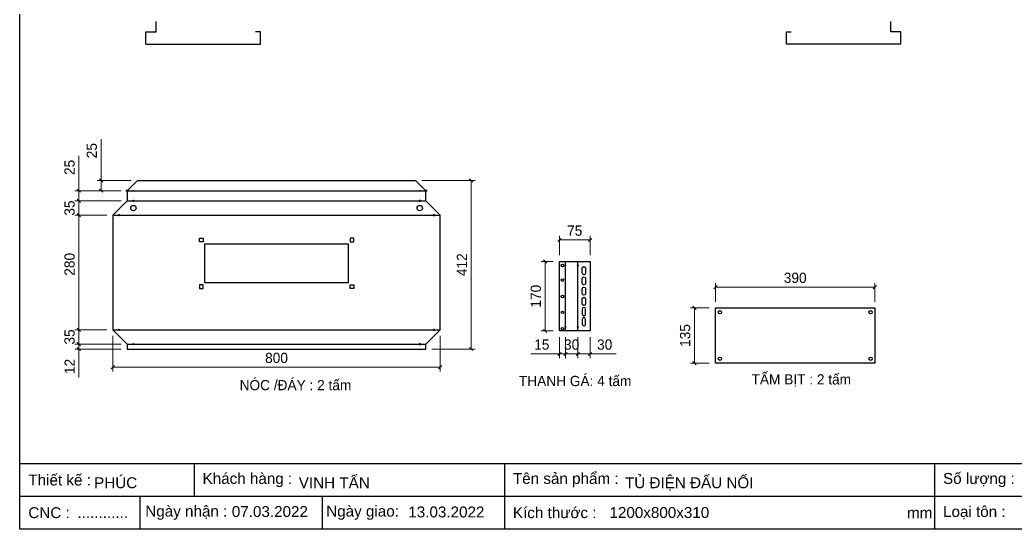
# Model space of a CAD drawing. Header units: millimetres. Extents: x 0 to 3953, y 0 to 2795.
# Drawn here: x 0 to 2435, y 0 to 1244 of the extents above; entities that cross this region are included whole.
import ezdxf

# ---------------------------------------------------------------- set-up
doc = ezdxf.new("R2010")
doc.units = ezdxf.units.MM
doc.layers.add('CNC', color=7, linetype='Continuous')
doc.layers.add('DIM', color=253, linetype='Continuous')
doc.styles.add('Arial', font='arial.ttf')
doc.dimstyles.new('Dim-25', dxfattribs={"dimtxt": 25, "dimasz": 8, "dimexe": 10, "dimexo": 15, "dimgap": 10, "dimtad": 1, "dimdec": 0, "dimtxsty": 'Standard', "dimblk": 'OBLIQUE', "dimcen": 10, "dimclrd": 5, "dimclre": 5, "dimclrt": 3, "dimazin": 3, "dimtfac": 1, "dimtdec": 0, "dimtmove": 0, "dimatfit": 3, "dimldrblk": 'OBLIQUE', "dimlwd": 9, "dimlwe": 9})

# ---------------------------------------------------------------- blocks, each defined once
blk = doc.blocks.new('KHUNG CHUẨN')
at = {"color": 7}
for p, q in [((19889.2, -28535.2), (16919.2, -28535.2)), ((17239.2, -28535.2), (17239.2, -28595.2)), ((17809.2, -28535.2), (17809.2, -28655.2)), ((18599.2, -28535.2), (18599.2, -28655.2)), ((18939.2, -28595.2), (16919.2, -28595.2)), ((17139.2, -28595.2), (17139.2, -28655.2)), ((17474.2, -28595.2), (17474.2, -28655.2))]:
    blk.add_line(p, q, dxfattribs=at)
blk.add_lwpolyline([(16919.2, -26555.2), (19889.2, -26555.2), (19889.2, -28655.2), (16919.2, -28655.2)], close=True, dxfattribs=at)
at = {"color": 2, "char_height": 20, "attachment_point": 4, "style": 'Arial'}
for s, insert, width in [('  Thiết kế :', (16919.2, -28565.2), 917.634), ('  Khách hàng :', (17239.2, -28565.2), 917.634), ('  Tên sản phẩm :', (17809.2, -28565.2), 917.634), ('  Số lượng :', (18599.2, -28565.2), 917.634), ('  CNC :', (16919.2, -28625.2), 917.634), ('  Ngày nhận :', (17134, -28625.2), 556.651), ('  Ngày giao:', (17466.3, -28625.2), 556.651), ('  Kích thước :', (17809.2, -28625.2), 917.634), ('  Loại tôn :', (18599.2, -28625.2), 917.634), ('mm', (18548.6, -28625.2), 73.831)]:
    blk.add_mtext(s, dxfattribs=dict(at, insert=insert, width=width))
at = {"color": 3, "style": 'Arial'}
for tag, p in [('#01', (17055.6, -28580.1)), ('#02', (17431.4, -28580.1)), ('#03', (18030.6, -28580.1)), ('#08', (18751.7, -28580.1)), ('#10', (19064.8, -28580.1)), ('#04', (17024.8, -28634.6)), ('#05', (17308.5, -28633)), ('#06', (17632.7, -28633.7)), ('#07', (18002, -28634.7)), ('#09', (18753.8, -28632.6)), ('#11', (19060.3, -28625.7)), ('#12', (19806.5, -28628.9))]:
    blk.add_attdef(tag, p, '', height=20, dxfattribs=at)
blk = doc.blocks.new('*D26')
at = {"color": 0, "linetype": 'ByBlock', "lineweight": -2}
for p, q in [((231.3, 399.4), (223.3, 391.4)), ((1023.3, 391.4), (1031.3, 399.4))]:
    blk.add_line(p, q, dxfattribs=at)
at = {"layer": 'Defpoints', "color": 0, "transparency": 16777216}
for p in [(227.3, 487), (1027.3, 487), (1027.3, 395.4)]:
    blk.add_point(p, dxfattribs=at)
at = {"layer": 'DIM', "color": 5, "lineweight": 9, "transparency": 16777216}
for p, q in [((227.3, 472), (227.3, 385.4)), ((1027.3, 472), (1027.3, 385.4)), ((227.3, 395.4), (1027.3, 395.4))]:
    blk.add_line(p, q, dxfattribs=at)
at = {"layer": 'DIM', "color": 3, "transparency": 16777216, "insert": (627.3, 418.2), "char_height": 25, "attachment_point": 5}
blk.add_mtext('800', dxfattribs=at)
blk = doc.blocks.new('_Oblique')
at = {"color": 0, "linetype": 'ByBlock', "lineweight": -2}
blk.add_line((-0.5, -0.5), (0.5, 0.5), dxfattribs=at)
blk = doc.blocks.new('*D27')
at = {"color": 0, "linetype": 'ByBlock', "lineweight": -2}
for p, q in [((148.2, 763), (140.2, 771)), ((140.2, 491), (148.2, 483))]:
    blk.add_line(p, q, dxfattribs=at)
at = {"layer": 'Defpoints', "color": 0, "transparency": 16777216}
for p in [(227.3, 767), (144.2, 487), (227.3, 487)]:
    blk.add_point(p, dxfattribs=at)
at = {"layer": 'DIM', "color": 5, "lineweight": 9, "transparency": 16777216}
for p, q in [((212.3, 767), (134.2, 767)), ((144.2, 767), (144.2, 487)), ((212.3, 487), (134.2, 487))]:
    blk.add_line(p, q, dxfattribs=at)
at = {"layer": 'DIM', "color": 3, "transparency": 16777216, "insert": (121.4, 647), "char_height": 25, "attachment_point": 5, "rotation": 90}
blk.add_mtext('280', dxfattribs=at)
blk = doc.blocks.new('*D28')
at = {"color": 0, "linetype": 'ByBlock', "lineweight": -2}
for p, q in [((148.2, 483), (140.2, 491)), ((140.2, 456), (148.2, 448))]:
    blk.add_line(p, q, dxfattribs=at)
at = {"layer": 'Defpoints', "color": 0, "transparency": 16777216}
for p in [(227.3, 487), (144.2, 452), (262.3, 452)]:
    blk.add_point(p, dxfattribs=at)
at = {"layer": 'DIM', "color": 5, "lineweight": 9, "transparency": 16777216}
for p, q in [((212.3, 487), (134.2, 487)), ((144.2, 487), (144.2, 452)), ((247.3, 452), (134.2, 452))]:
    blk.add_line(p, q, dxfattribs=at)
at = {"layer": 'DIM', "color": 3, "transparency": 16777216, "insert": (121.4, 469.5), "char_height": 25, "attachment_point": 5, "rotation": 90}
blk.add_mtext('35', dxfattribs=at)
blk = doc.blocks.new('*D29')
at = {"color": 0, "linetype": 'ByBlock', "lineweight": -2}
for p, q in [((140.2, 456), (148.2, 448)), ((148.2, 436), (140.2, 444))]:
    blk.add_line(p, q, dxfattribs=at)
at = {"layer": 'Defpoints', "color": 0, "transparency": 16777216}
for p in [(144.2, 440), (262.3, 452), (262.3, 440)]:
    blk.add_point(p, dxfattribs=at)
at = {"layer": 'DIM', "color": 5, "lineweight": 9, "transparency": 16777216}
for p, q in [((247.3, 452), (134.2, 452)), ((247.3, 440), (134.2, 440)), ((144.2, 452), (144.2, 460)), ((144.2, 452), (144.2, 440)), ((144.2, 440), (144.2, 370.8))]:
    blk.add_line(p, q, dxfattribs=at)
at = {"layer": 'DIM', "color": 3, "transparency": 16777216, "insert": (121.6, 397.4), "char_height": 25, "attachment_point": 5, "rotation": 90}
blk.add_mtext('12', dxfattribs=at)
blk = doc.blocks.new('*D30')
at = {"color": 0, "linetype": 'ByBlock', "lineweight": -2}
for p, q in [((1107.1, 848), (1099.1, 856)), ((1099.1, 444), (1107.1, 436))]:
    blk.add_line(p, q, dxfattribs=at)
at = {"layer": 'Defpoints', "color": 0, "transparency": 16777216}
for p in [(967.3, 852), (992.3, 440), (1103.1, 440)]:
    blk.add_point(p, dxfattribs=at)
at = {"layer": 'DIM', "color": 5, "lineweight": 9, "transparency": 16777216}
for p, q in [((982.3, 852), (1113.1, 852)), ((1103.1, 852), (1103.1, 440)), ((1007.3, 440), (1113.1, 440))]:
    blk.add_line(p, q, dxfattribs=at)
at = {"layer": 'DIM', "color": 3, "transparency": 16777216, "insert": (1080.6, 646), "char_height": 25, "attachment_point": 5, "rotation": 90}
blk.add_mtext('412', dxfattribs=at)
blk = doc.blocks.new('*D31')
at = {"color": 0, "linetype": 'ByBlock', "lineweight": -2}
for p, q in [((148.2, 798), (140.2, 806)), ((140.2, 771), (148.2, 763))]:
    blk.add_line(p, q, dxfattribs=at)
at = {"layer": 'Defpoints', "color": 0, "transparency": 16777216}
for p in [(144.2, 802), (262.3, 802), (227.3, 767)]:
    blk.add_point(p, dxfattribs=at)
at = {"layer": 'DIM', "color": 5, "lineweight": 9, "transparency": 16777216}
for p, q in [((247.3, 802), (134.2, 802)), ((144.2, 767), (144.2, 802)), ((212.3, 767), (134.2, 767))]:
    blk.add_line(p, q, dxfattribs=at)
at = {"layer": 'DIM', "color": 3, "transparency": 16777216, "insert": (121.4, 784.5), "char_height": 25, "attachment_point": 5, "rotation": 90}
blk.add_mtext('35', dxfattribs=at)
blk = doc.blocks.new('*D32')
at = {"color": 0, "linetype": 'ByBlock', "lineweight": -2}
for p, q in [((148.2, 823), (140.2, 831)), ((140.2, 806), (148.2, 798))]:
    blk.add_line(p, q, dxfattribs=at)
at = {"layer": 'Defpoints', "color": 0, "transparency": 16777216}
for p in [(144.2, 827), (262.3, 827), (262.3, 802)]:
    blk.add_point(p, dxfattribs=at)
at = {"layer": 'DIM', "color": 5, "lineweight": 9, "transparency": 16777216}
for p, q in [((144.2, 827), (144.2, 912.1)), ((247.3, 827), (134.2, 827)), ((144.2, 802), (144.2, 827)), ((247.3, 802), (134.2, 802))]:
    blk.add_line(p, q, dxfattribs=at)
at = {"layer": 'DIM', "color": 3, "transparency": 16777216, "insert": (121.4, 883.9), "char_height": 25, "attachment_point": 5, "rotation": 90}
blk.add_mtext('25', dxfattribs=at)
blk = doc.blocks.new('*D33')
at = {"color": 0, "linetype": 'ByBlock', "lineweight": -2}
for p, q in [((202.6, 848), (194.6, 856)), ((194.6, 831), (202.6, 823))]:
    blk.add_line(p, q, dxfattribs=at)
at = {"layer": 'Defpoints', "color": 0, "transparency": 16777216}
for p in [(198.6, 852), (287.3, 852), (262.3, 827)]:
    blk.add_point(p, dxfattribs=at)
at = {"layer": 'DIM', "color": 5, "lineweight": 9, "transparency": 16777216}
for p, q in [((198.6, 852), (198.6, 953)), ((272.3, 852), (188.6, 852)), ((198.6, 827), (198.6, 852)), ((247.3, 827), (188.6, 827))]:
    blk.add_line(p, q, dxfattribs=at)
at = {"layer": 'DIM', "color": 3, "transparency": 16777216, "insert": (175.8, 924.8), "char_height": 25, "attachment_point": 5, "rotation": 90}
blk.add_mtext('25', dxfattribs=at)
blk = doc.blocks.new('f3daunguoc')
at = {"layer": 'CNC', "color": 2, "lineweight": -3}
blk.add_circle((0, 0), 1.5, dxfattribs=at)
blk = doc.blocks.new('f2dauxuoi')
at = {"layer": 'CNC', "color": 2, "lineweight": -3}
blk.add_circle((0, 0), 1, dxfattribs=at)
blk = doc.blocks.new('*D34')
at = {"color": 0, "linetype": 'ByBlock', "lineweight": -2}
for p, q in [((1704.3, 595.2), (1696.3, 587.2)), ((2086.3, 587.2), (2094.3, 595.2))]:
    blk.add_line(p, q, dxfattribs=at)
at = {"color": 5, "lineweight": 9, "ltscale": 3, "transparency": 16777216}
for p, q in [((1700.3, 555.6), (1700.3, 601.2)), ((1700.3, 591.2), (2090.3, 591.2)), ((2090.3, 555.6), (2090.3, 601.2))]:
    blk.add_line(p, q, dxfattribs=at)
at = {"layer": 'Defpoints', "color": 0, "ltscale": 3, "transparency": 16777216}
for p in [(2090.3, 591.2), (1700.3, 540.6), (2090.3, 540.6)]:
    blk.add_point(p, dxfattribs=at)
at = {"color": 3, "ltscale": 3, "transparency": 16777216, "insert": (1895.3, 613.9), "char_height": 25, "attachment_point": 5}
blk.add_mtext('390', dxfattribs=at)
blk = doc.blocks.new('*D35')
at = {"color": 5, "lineweight": 9, "ltscale": 3, "transparency": 16777216}
for p, q in [((1685.3, 540.6), (1639.1, 540.6)), ((1649.1, 540.6), (1649.1, 405.6)), ((1685.3, 405.6), (1639.1, 405.6))]:
    blk.add_line(p, q, dxfattribs=at)
at = {"color": 0, "linetype": 'ByBlock', "lineweight": -2}
for p, q in [((1653.1, 536.6), (1645.1, 544.6)), ((1645.1, 409.6), (1653.1, 401.6))]:
    blk.add_line(p, q, dxfattribs=at)
at = {"layer": 'Defpoints', "color": 0, "ltscale": 3, "transparency": 16777216}
for p in [(1700.3, 540.6), (1649.1, 405.6), (1700.3, 405.6)]:
    blk.add_point(p, dxfattribs=at)
at = {"color": 3, "ltscale": 3, "transparency": 16777216, "insert": (1626.3, 473.1), "char_height": 25, "attachment_point": 5, "rotation": 90}
blk.add_mtext('135', dxfattribs=at)
blk = doc.blocks.new('ovan8.5x20')
at = {"layer": 'CNC', "color": 2, "lineweight": -3}
for p, q in [((5.7, 4.2), (-5.8, 4.2)), ((-5.8, -4.2), (5.7, -4.2))]:
    blk.add_line(p, q, dxfattribs=at)
for centre, start, end in [((-5.8, 0), 90, 270), ((5.7, 0), 270, 90)]:
    blk.add_arc(centre, 4.25, start, end, dxfattribs=at)
blk = doc.blocks.new('*D36')
at = {"color": 0, "linetype": 'ByBlock', "lineweight": -2}
for p, q in [((1322.8, 710.5), (1314.8, 702.5)), ((1389.8, 702.5), (1397.8, 710.5))]:
    blk.add_line(p, q, dxfattribs=at)
at = {"color": 5, "lineweight": 9, "ltscale": 3, "transparency": 16777216}
for p, q in [((1318.8, 669.1), (1318.8, 716.5)), ((1318.8, 706.5), (1393.8, 706.5)), ((1393.8, 669.1), (1393.8, 716.5))]:
    blk.add_line(p, q, dxfattribs=at)
at = {"layer": 'Defpoints', "color": 0, "ltscale": 3, "transparency": 16777216}
for p in [(1393.8, 706.5), (1318.8, 654.1), (1393.8, 654.1)]:
    blk.add_point(p, dxfattribs=at)
at = {"color": 3, "ltscale": 3, "transparency": 16777216, "insert": (1356.3, 729.2), "char_height": 25, "attachment_point": 5}
blk.add_mtext('75', dxfattribs=at)
blk = doc.blocks.new('*D37')
at = {"color": 5, "lineweight": 9, "ltscale": 3, "transparency": 16777216}
for p, q in [((1363.8, 469.1), (1363.8, 417.9)), ((1393.8, 469.1), (1393.8, 417.9)), ((1363.8, 427.9), (1393.8, 427.9)), ((1393.8, 427.9), (1457.5, 427.9))]:
    blk.add_line(p, q, dxfattribs=at)
at = {"color": 0, "linetype": 'ByBlock', "lineweight": -2}
for p, q in [((1367.8, 431.9), (1359.8, 423.9)), ((1389.8, 423.9), (1397.8, 431.9))]:
    blk.add_line(p, q, dxfattribs=at)
at = {"layer": 'Defpoints', "color": 0, "ltscale": 3, "transparency": 16777216}
for p in [(1363.8, 484.1), (1393.8, 484.1), (1393.8, 427.9)]:
    blk.add_point(p, dxfattribs=at)
at = {"color": 3, "ltscale": 3, "transparency": 16777216, "insert": (1429.6, 450.7), "char_height": 25, "attachment_point": 5}
blk.add_mtext('30', dxfattribs=at)
blk = doc.blocks.new('*D38')
at = {"color": 5, "lineweight": 9, "ltscale": 3, "transparency": 16777216}
for p, q in [((1333.8, 469.1), (1333.8, 417.9)), ((1363.8, 469.1), (1363.8, 417.9)), ((1363.8, 427.9), (1333.8, 427.9))]:
    blk.add_line(p, q, dxfattribs=at)
at = {"color": 0, "linetype": 'ByBlock', "lineweight": -2}
for p, q in [((1337.8, 431.9), (1329.8, 423.9)), ((1359.8, 423.9), (1367.8, 431.9))]:
    blk.add_line(p, q, dxfattribs=at)
at = {"layer": 'Defpoints', "color": 0, "ltscale": 3, "transparency": 16777216}
for p in [(1333.8, 484.1), (1363.8, 484.1), (1333.8, 427.9)]:
    blk.add_point(p, dxfattribs=at)
at = {"color": 3, "ltscale": 3, "transparency": 16777216, "insert": (1348.8, 450.7), "char_height": 25, "attachment_point": 5}
blk.add_mtext('30', dxfattribs=at)
blk = doc.blocks.new('*D39')
at = {"color": 5, "lineweight": 9, "ltscale": 3, "transparency": 16777216}
for p, q in [((1318.8, 469.1), (1318.8, 417.9)), ((1333.8, 469.1), (1333.8, 417.9)), ((1318.8, 427.9), (1249.1, 427.9)), ((1333.8, 427.9), (1318.8, 427.9)), ((1333.8, 427.9), (1341.8, 427.9))]:
    blk.add_line(p, q, dxfattribs=at)
at = {"color": 0, "linetype": 'ByBlock', "lineweight": -2}
for p, q in [((1314.8, 423.9), (1322.8, 431.9)), ((1337.8, 431.9), (1329.8, 423.9))]:
    blk.add_line(p, q, dxfattribs=at)
at = {"layer": 'Defpoints', "color": 0, "ltscale": 3, "transparency": 16777216}
for p in [(1318.8, 484.1), (1333.8, 484.1), (1318.8, 427.9)]:
    blk.add_point(p, dxfattribs=at)
at = {"color": 3, "ltscale": 3, "transparency": 16777216, "insert": (1275.9, 450.7), "char_height": 25, "attachment_point": 5}
blk.add_mtext('15', dxfattribs=at)
blk = doc.blocks.new('*D40')
at = {"color": 0, "linetype": 'ByBlock', "lineweight": -2}
for p, q in [((1288.1, 650.1), (1280.1, 658.1)), ((1280.1, 488.1), (1288.1, 480.1))]:
    blk.add_line(p, q, dxfattribs=at)
at = {"color": 5, "lineweight": 9, "ltscale": 3, "transparency": 16777216}
for p, q in [((1303.8, 654.1), (1274.1, 654.1)), ((1284.1, 484.1), (1284.1, 654.1)), ((1303.8, 484.1), (1274.1, 484.1))]:
    blk.add_line(p, q, dxfattribs=at)
at = {"layer": 'Defpoints', "color": 0, "ltscale": 3, "transparency": 16777216}
for p in [(1284.1, 654.1), (1318.8, 654.1), (1318.8, 484.1)]:
    blk.add_point(p, dxfattribs=at)
at = {"color": 3, "ltscale": 3, "transparency": 16777216, "insert": (1261.3, 569.1), "char_height": 25, "attachment_point": 5, "rotation": 90}
blk.add_mtext('170', dxfattribs=at)

msp = doc.modelspace()

# ---------------------------------------------------------------- linework, layer by layer
at = {"color": 7}
for p, q in [((333.1, 1215.1), (333.1, 1240.1)), ((2128.7, 1215.1), (2128.7, 1240.1)), ((308.1, 1185.1), (308.1, 1215.1)), ((308.1, 1215.1), (333.1, 1215.1)), ((588.1, 1215.1), (576.1, 1215.1)), ((588.1, 1185.1), (588.1, 1215.1)), ((1873.7, 1185.1), (1873.7, 1215.1)), ((1873.7, 1215.1), (1885.7, 1215.1)), ((2153.7, 1215.1), (2128.7, 1215.1)), ((2153.7, 1185.1), (2153.7, 1215.1)), ((308.1, 1185.1), (588.1, 1185.1)), ((2153.7, 1185.1), (1873.7, 1185.1)), ((262.3, 827), (287.3, 852)), ((287.3, 852), (967.3, 852)), ((992.3, 827), (967.3, 852)), ((262.3, 827), (992.3, 827)), ((262.3, 802), (227.3, 767)), ((262.3, 802), (992.3, 802)), ((992.3, 802), (1027.3, 767)), ((227.3, 767), (1027.3, 767)), ((1318.8, 654.1), (1393.8, 654.1)), ((1318.8, 484.1), (1318.8, 654.1)), ((1333.8, 484.1), (1333.8, 654.1)), ((1363.8, 484.1), (1363.8, 654.1)), ((1393.8, 654.1), (1393.8, 484.1)), ((227.3, 487), (1027.3, 487)), ((227.3, 487), (262.3, 452)), ((1027.3, 487), (992.3, 452)), ((1393.8, 484.1), (1318.8, 484.1)), ((262.3, 452), (992.3, 452))]:
    msp.add_line(p, q, dxfattribs=at)
for points in [[(262.3, 827), (262.3, 802)], [(992.3, 802), (992.3, 827)], [(227.3, 767), (227.3, 487)], [(1027.3, 487), (1027.3, 767)], [(262.3, 452), (262.3, 440), (992.3, 440), (992.3, 452)]]:
    msp.add_lwpolyline(points, dxfattribs=at)
at = {"color": 2}
for points in [[(447.6, 701.7), (438.6, 701.7), (438.6, 710.7), (447.6, 710.7)], [(807.1, 701.7), (816.1, 701.7), (816.1, 710.7), (807.1, 710.7)], [(452.3, 697), (802.3, 697), (802.3, 602), (452.3, 602)], [(447.6, 597.2), (438.6, 597.2), (438.6, 588.2), (447.6, 588.2)], [(807.1, 597.2), (816.1, 597.2), (816.1, 588.2), (807.1, 588.2)]]:
    msp.add_lwpolyline(points, close=True, dxfattribs=at)
at = {"color": 7}
msp.add_lwpolyline([(1700.3, 540.6), (2090.3, 540.6), (2090.3, 405.6), (1700.3, 405.6)], close=True, dxfattribs=at)
at = {"color": 2}
for centre, radius in [((262.3, 827), 2), ((992.3, 827), 2), ((1326.3, 644.1), 3), ((1326.3, 608.4), 3), ((1326.3, 568.4), 3), ((1326.3, 529.9), 3), ((1326.3, 489.9), 3)]:
    msp.add_circle(centre, radius, dxfattribs=at)
at = {"color": 2, "ltscale": 3}
for centre in [(277.3, 784.5), (977.3, 784.5)]:
    msp.add_circle(centre, 6.5, dxfattribs=at)
at = {"color": 7}
for centre in [(1711.1, 529.8), (2079.6, 529.8), (1711.1, 416.3), (2079.6, 416.3)]:
    msp.add_circle(centre, 4, dxfattribs=at)

# ---------------------------------------------------------------- block references
at = {"color": 3}
ref = msp.add_blockref('KHUNG CHUẨN', (-22519.5, 38140), dxfattribs=dict(at, xscale=1.331000000005587, yscale=1.331000000005587, zscale=1.331000000005587))
ref.add_attrib('#03', 'TỦ ĐIỆN ĐẤU NỐI', (1479.2, 99.9), dxfattribs={"color": 3, "height": 26.62, "style": 'Arial'})
ref.add_attrib('#07', '1200x800x310', (1441.2, 27.2), dxfattribs={"color": 3, "height": 26.62, "style": 'Arial'})
ref.add_attrib('#02', 'VINH TẤN', (681.7, 99.9), dxfattribs={"color": 3, "height": 26.62, "style": 'Arial'})
ref.add_attrib('#05', '07.03.2022', (518, 29.5), dxfattribs={"color": 3, "height": 26.62, "style": 'Arial'})
ref.add_attrib('#06', '13.03.2022', (949.5, 28.5), dxfattribs={"color": 3, "height": 26.62, "style": 'Arial'})
ref.add_attrib('#01', 'PHÚC', (181.4, 99.9), dxfattribs={"color": 3, "height": 26.62, "style": 'Arial'})
ref.add_attrib('#04', '............', (140.4, 27.3), dxfattribs={"color": 3, "height": 26.62, "style": 'Arial'})
at = {"lineweight": -3, "xscale": -1}
for name, p, rotation in [('f2dauxuoi', (277.3, 827), 90), ('f3daunguoc', (977.3, 802), 90), ('f3daunguoc', (1012.3, 767), 90), ('f3daunguoc', (1012.3, 487), 90), ('f3daunguoc', (1363.8, 494.1), 270), ('f3daunguoc', (977.3, 452), 90)]:
    msp.add_blockref(name, p, dxfattribs=dict(at, rotation=rotation))
at = {"lineweight": -3}
for name, p, rotation in [('f2dauxuoi', (977.3, 827), 270), ('f3daunguoc', (277.3, 802), 270), ('f3daunguoc', (242.3, 767), 270), ('f3daunguoc', (1363.8, 644.1), 270), ('f3daunguoc', (1363.8, 644.1), 270), ('f3daunguoc', (242.3, 487), 270), ('f2dauxuoi', (1333.8, 494.1), 180), ('f3daunguoc', (277.3, 452), 270)]:
    msp.add_blockref(name, p, dxfattribs=dict(at, rotation=rotation))
at = {"lineweight": -3, "xscale": -1}
msp.add_blockref('f2dauxuoi', (1333.8, 644.1), dxfattribs=at)
at = {"layer": 'CNC', "lineweight": -3, "xscale": -1, "rotation": 270}
for p in [(1378.8, 631.6), (1378.8, 606.6), (1378.8, 581.6), (1378.8, 556.6)]:
    msp.add_blockref('ovan8.5x20', p, dxfattribs=at)
at = {"layer": 'CNC', "lineweight": -3, "rotation": 270}
for p in [(1378.8, 531.6), (1378.8, 506.6)]:
    msp.add_blockref('ovan8.5x20', p, dxfattribs=at)

# ---------------------------------------------------------------- texts
at = {"color": 2, "char_height": 25, "width": 785, "attachment_point": 5}
for s, insert in [('NÓC /ĐÁY : 2 tấm', (673.6, 351.6)), ('THANH GÁ: 4 tấm', (1357.4, 361.7)), ('TẤM BỊT : 2 tấm', (1910.2, 363.1))]:
    msp.add_mtext(s, dxfattribs=dict(at, insert=insert))

# ---------------------------------------------------------------- dimensions: what is measured, and where the dimension line sits
at = {"color": 2, "ltscale": 3}
for base, p1, p2, picture, middle in [((1393.8, 706.5), (1318.8, 654.1), (1393.8, 654.1), '*D36', (1356.3, 729.2)), ((2090.3, 591.2), (1700.3, 540.6), (2090.3, 540.6), '*D34', (1895.3, 613.9)), ((1318.8, 427.9), (1333.8, 484.1), (1318.8, 484.1), '*D39', (1275.9, 450.7)), ((1393.8, 427.9), (1363.8, 484.1), (1393.8, 484.1), '*D37', (1429.6, 450.7))]:
    dim = msp.add_linear_dim(base=base, p1=p1, p2=p2, dimstyle='Dim-25', dxfattribs=at)
    dim.commit()
    dim.dimension.update_dxf_attribs({"geometry": picture, "text_midpoint": middle})
for base, p1, p2, picture, middle in [((1284.1, 654.1), (1318.8, 484.1), (1318.8, 654.1), '*D40', (1261.3, 569.1)), ((1649.1, 405.6), (1700.3, 540.6), (1700.3, 405.6), '*D35', (1626.3, 473.1))]:
    dim = msp.add_linear_dim(base=base, p1=p1, p2=p2, angle=90, dimstyle='Dim-25', dxfattribs=at)
    dim.commit()
    dim.dimension.update_dxf_attribs({"geometry": picture, "text_midpoint": middle})
dim = msp.add_linear_dim(base=(1333.8, 427.9), p1=(1363.8, 484.1), p2=(1333.8, 484.1), dimstyle='Dim-25', dxfattribs=at)
dim.commit()
dim.dimension.update_dxf_attribs({"geometry": '*D38', "text_midpoint": (1348.8, 427.9), "dimtype": 160})
at = {"layer": 'DIM', "color": 7}
for base, p1, p2, picture, middle in [((198.6, 852), (262.3, 827), (287.3, 852), '*D33', (198.6, 924.8)), ((144.2, 827), (262.3, 802), (262.3, 827), '*D32', (144.2, 883.9)), ((144.2, 802), (227.3, 767), (262.3, 802), '*D31', (144.2, 784.5)), ((144.2, 487), (227.3, 767), (227.3, 487), '*D27', (144.2, 647)), ((144.2, 452), (227.3, 487), (262.3, 452), '*D28', (144.2, 469.5))]:
    dim = msp.add_linear_dim(base=base, p1=p1, p2=p2, angle=270, dimstyle='Dim-25', dxfattribs=at)
    dim.commit()
    dim.dimension.update_dxf_attribs({"geometry": picture, "text_midpoint": middle, "dimtype": 160})
for base, p1, p2, angle, picture, middle in [((1103.1, 440), (967.3, 852), (992.3, 440), 270, '*D30', (1080.6, 646)), ((1027.3, 395.4), (227.3, 487), (1027.3, 487), 180, '*D26', (627.3, 418.2)), ((144.2, 440), (262.3, 452), (262.3, 440), 270, '*D29', (121.6, 397.4))]:
    dim = msp.add_linear_dim(base=base, p1=p1, p2=p2, angle=angle, dimstyle='Dim-25', dxfattribs=at)
    dim.commit()
    dim.dimension.update_dxf_attribs({"geometry": picture, "text_midpoint": middle})

doc.saveas('drawing.dxf')
